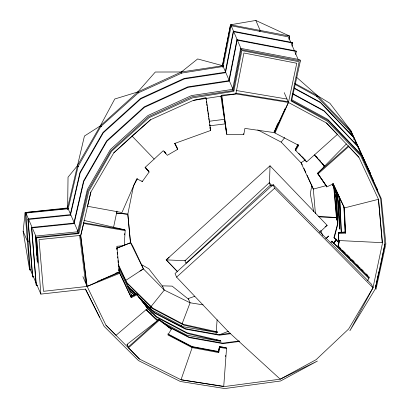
<?xml version="1.0" encoding="UTF-8"?>
<svg xmlns="http://www.w3.org/2000/svg" width="409" height="409" viewBox="0 0 409 409"><rect width="100%" height="100%" fill="white"/><g stroke="black" fill="none" stroke-linecap="round" stroke-linejoin="round"><path stroke-width="0.61" d="M30.961 269.853L29.622 269.797L23.144 231.351L25.118 212.542L67.347 207.951L67.613 209.48L68.037 177.189L77.163 166.023L100.261 125.926L114.765 98.998L137.823 91.933L181.371 71.979L197.649 58.947L223.743 65.992M269.49 183.421L270.022 165.793L327.159 225.333L319.414 232.547M124.535 234.863L124.617 233.605M125.174 230.579L124.224 245.661L116.856 246.295L119.316 271.852L87.132 286.433L43.482 291.31L39.013 239.582L80.762 235.395L83.656 223.457L83.339 222.716L124.852 229.832L125.174 230.579L83.656 223.457M216.07 334.455L217.107 319.777M225.553 356.607L225.645 355.334M139.515 359.076L128.508 347.819L127.035 344.393L158.978 319.465L170.936 328.417L171.315 329.301L167.889 334.925L192.169 347.609L218.764 352.609L218.263 351.449L219.505 346.699L226.208 347.706L226.53 348.453L223.718 386.597L181.018 379.762L139.515 359.076L105.946 325.165L87.132 286.433L82.904 276.617M370.38 174.904L370.554 173.774L350.804 130.66L329.894 103.272L317.542 95.747L294.848 83.395M220.84 96.059L226.831 134.454L243.825 134.397L244.894 128.395L273.79 132.552L288.452 102.454L296.76 63.247L243.892 52.986L235.87 93.901L193.38 100.369L150.573 119.725L132.015 136.039L113.784 152.848L90.89 192.025L87.536 206.264L121.948 212.542L136.749 178.713L142.276 181.581L149.127 172.015L145.307 167.204M311.811 185.553L310.298 193.805L313.693 211.673M229.137 80.338L223.171 66.483L231.172 25.752L288.447 36.922L290.687 42.122M225.262 72.229L184.147 78.431L140.604 98.385L103.037 132.383L79.944 172.48L70.241 214.669L27.899 218.994L28.114 219.49L70.455 215.165L80.159 172.976L103.252 132.879L140.819 98.881L184.362 78.927L225.477 72.725L225.262 72.229L233.299 31.222L292.476 42.541L292.691 43.037L292.006 46.14M225.477 72.725L233.513 31.718L233.299 31.222M228.897 80.67L187.782 86.872L144.239 106.826L106.672 140.824L83.579 180.921L73.876 223.109L31.534 227.435L31.749 227.931L74.09 223.605L83.794 181.417L106.887 141.32L144.454 107.322L187.997 87.368L229.112 81.166L228.897 80.67L236.934 39.663L296.111 50.982L296.326 51.478L295.641 54.581M229.112 81.166L237.148 40.159L236.934 39.663M232.639 89.356L191.524 95.563L147.981 115.517L110.415 149.51L87.322 189.607L77.618 231.796L35.276 236.126L35.813 237.363L78.15 233.038L87.853 190.85L110.951 150.752L148.513 116.754L192.061 96.8L233.176 90.599L232.639 89.356L240.676 48.349L299.853 59.673L300.385 60.91L291.632 100.65L328.233 120.573L361.495 155.486M233.176 90.599L241.208 49.591L240.676 48.349M377.901 275.64L375.457 288.089L376.27 284.362M378.146 274.398L378.637 271.908M35.813 237.363L37.858 263.166L36.616 237.895L78.86 233.559L88.763 191.294L111.565 151.269L149.086 117.644L192.516 97.869L233.861 91.309L241.862 50.578L299.137 61.749L291.019 100.972L327.578 121.268L360.764 155.987L380.656 198.738L384.915 243.897L375.994 289.332L385.866 243.974L381.249 198.595L360.958 154.244L327.701 119.331L291.653 99.709M203.115 304.858L190.093 302.783L164.285 290.073L143.375 268.861L130.445 242.603L127.823 214.198L133.569 185.645L137.521 178.682M226.208 347.706L219.51 346.709L218.442 351.868L191.847 346.863L168.135 334.475M218.764 352.609L219.827 347.456L219.51 346.709M259.853 31.631L260.114 30.378L255.835 20.45L230.518 24.765L222.419 65.629L223.227 66.815M113.477 227.711L116.994 211.07M384.915 243.897L375.263 288.989L349.864 330.779L373.003 287.783L382.323 243.882L378.478 199.316L358.892 157.245L348.79 146.529L348.468 145.783L317.594 173.288L326.817 186.903L333.212 183.851M292.2 43.783L292.476 42.541M226.785 132.48L226.509 133.712L221.55 95.737M68.477 208.973L67.459 208.212L84.433 136.044L100.261 125.926L137.823 91.933L155.318 72.025L181.371 71.979L222.486 65.772L230.518 24.765L289.695 36.089L289.01 39.192L289.695 36.089L255.85 20.481M90.89 192.025L80.762 235.395L87.132 286.433L119.73 273.289L119.213 272.082L115.609 273.243M74.136 222.593L68.17 208.738L78.073 166.473L100.87 126.442L138.395 92.817L181.826 73.042L223.171 66.483M369.685 277.66L338.223 246.351L338.013 245.855L339.312 240.293M338.223 246.351L339.669 240.17M338.734 242.517L333.974 237.568L337.558 223.815L336.086 192.271M334.189 238.064L337.773 224.311L336.27 192.133M181.018 326.648L181.489 325.411M182.148 323.672L190.093 302.783L188.283 298.575L194.648 296.336M277.67 123.513L274.49 131.867L274.986 133.022L298.723 145.379L295.651 150.471L306.627 161.913L337.41 134.397L326.428 122.956L288.452 102.454L235.87 93.901L221.709 95.215L226.831 134.454M334.429 242.235L334.92 241.065M334.496 242.384L335.953 238.866M274.664 132.276L285.083 108.63M274.986 133.022L288.452 102.454L284.224 92.638M295.651 150.471L295.232 149.505L297.844 144.551M359.306 268.539L359.905 267.425M133.569 185.645L133.789 185.262M367.64 280.548L368.938 278.35L368.724 277.854L331.827 241.152L330.901 242.031M36.636 284.286L40.859 294.102L85.578 289.117L104.172 326.428L138.477 360.585L180.338 381.485L224.74 388.55L280.6 380.989L317.425 361.06L280.231 379.179L228.687 332.057L176.591 277.128L175.042 273.529L273.094 184.607L371.449 284.183L373.003 287.783L348.626 329L316.147 359.649L280.231 379.179L224.878 386.5L181.018 379.762L192.169 347.609L191.622 346.331L167.884 333.892M295.329 149.725L298.401 144.633M257.752 129.909L281.162 142.097L284.71 137.572M316.76 96.744L317.542 95.747L296.837 77.5M149.351 308.677L164.285 290.073L162.46 285.845L172.158 286.126L188.575 299.26M316.694 96.688L317.542 95.747L350.804 130.66L370.554 173.774L370.682 175.032M326.494 186.156L317.594 173.288L346.403 143.942M325.927 238.672L328.662 235.998L325.876 238.626M333.78 242.941L336.97 239.832L333.228 243.314M331.116 242.527L332.042 241.653L331.827 241.152M174.74 143.242L177.726 149.29L167.347 155.302L163.268 150.676L145.037 167.48L149.127 172.015M269.24 182.762L184.904 260.789L185.972 263.268L270.308 185.241L269.24 182.762L272.414 185.896M169.178 257.297L166.197 259.868L177.649 271.796L166.197 259.868L270.022 165.793M176.591 277.128L274.649 188.206L273.094 184.607M113.784 152.848L150.573 119.725M128.191 347.072L158.978 319.465L170.998 328.56M128.508 347.819L159.3 320.211L158.978 319.465M317.916 174.035L348.79 146.529M119.213 272.082L130.681 296.254L136.55 293.943L147.695 308.345L116.018 335.319L105.946 325.165M325.109 226.842L327.159 225.333M125.527 280.543L143.375 268.861L141.54 264.603L148.83 268.805L162.808 286.653M139.939 271.111L143.375 268.861M305.262 159.991L300.978 162.751L281.162 142.097M349.731 131.35L350.804 130.66M130.941 296.847L136.626 294.117L147.373 307.599M100.445 280.191L119.408 272.542L131.258 297.594L136.949 294.863L147.695 308.345M97.48 281.387L99.259 280.671M116.928 248.197L130.517 242.767L127.823 214.198L116.504 213.058M116.488 248.35L130.517 242.767M219.526 334.705L228.457 331.259M193.38 100.369L206.075 97.628L210.681 130.466L174.745 143.441L177.726 149.29M326.275 185.625L313.335 189.086L300.963 162.736M230.548 333.197L219.147 334.71L185.379 328.672L154.474 312.66L139.883 298.493M230.763 333.693L219.362 335.206L185.594 329.168L154.689 313.156L141.468 300.318M239.25 340.963L222.782 343.151L189.014 337.113L166.54 325.467M239.464 341.459L222.997 343.647L189.229 337.609L168.436 326.837M209.474 121.228L224.607 119.31M209.715 125.783L225.006 123.917M28.676 241.111L27.413 241.264L23.134 231.336M345.641 233.12L345.114 231.908L338.376 232.67L338.422 239.771L338.749 240.533L382.461 242.675L378.478 199.316L344.383 207.941L345.641 233.12L338.693 233.416L338.376 232.67L345.319 232.378L344.061 207.199M27.899 218.994L32.485 276.443L32.7 276.939L33.957 276.801M31.534 227.435L36.12 284.884L36.335 285.38L37.592 285.242M67.459 208.212L68.732 208.339L25.118 212.542L29.704 269.986M32.408 274.47L30.169 269.275L25.92 213.074L68.17 208.738M337.768 217.491L318.197 216.698L337.824 217.547M166.197 259.868L185.635 260.748M116.386 213.063L127.823 214.198M219.827 347.456L226.53 348.453M235.548 93.155L288.13 101.708M236.151 90.496L286.985 99.05M213.733 331.285L217.511 331.929L183.534 324.378L152.659 308.089L126.948 282.752M216.371 339.915L220.727 340.712L187.169 332.819L156.294 316.53L145.921 306.305M191.688 346.489L218.263 351.449M233.513 31.718L292.691 43.037M237.148 40.159L296.326 51.478M241.208 49.591L300.385 60.91M339.608 232.931L338.376 232.67L338.427 239.786M84.019 220.41L124.852 229.832M78.38 166.376L77.163 166.023L78.364 166.443M350.186 260.098L353.207 260.978M158.477 320.083L155.696 318.606L146.136 309.276M161.811 321.863L186.821 335.196L221.049 341.454L187.491 333.565L156.616 317.272L147.593 308.386M294.26 88.012L320.324 102.199L353.586 137.117L373.55 180.722L373.744 182.613M294.47 88.508L320.538 102.7L353.795 137.613M292.9 93.738L323.959 110.64L357.221 145.558L377.185 189.162L377.379 191.054M292.563 93.932L324.173 111.136L357.43 146.054M295.283 84.448L316.888 96.442L350.073 131.166L352.492 136.366M101.299 126.667L100.261 125.926L101.274 126.703M159.3 320.211L171.315 329.301M128.032 286.985L135.783 294.511M129.157 288.371L135.537 294.567M146.253 309.593L157.654 320.656M146.013 309.644L157.409 320.712M146.724 309.419L147.634 310.308M149.454 312.082L151.734 314.306M131.105 294.608L132.47 295.942M333.974 237.568L338.974 242.465M130.583 291.193L134.643 295.196M134.06 295.053L130.9 291.939L118.492 265.906M270.308 185.241L271.218 186.141M132.051 289.899L136.079 293.892M140.103 297.885L142.342 300.104M143.687 301.433L146.821 304.541M149.055 306.755L151.294 308.974M127.894 286.213L135.952 294.194M138.191 296.413L152.061 310.165L183.186 326.755L217.833 332.675L183.856 325.124L152.981 308.831L127.265 283.498L118.375 264.572M338.013 245.855L340.707 248.539M342.507 250.328L345.201 253.013M347.001 254.797L349.695 257.481M351.944 259.72L354.189 261.954M356.883 264.638L358.683 266.428M361.377 269.112L363.177 270.901M366.321 274.03L367.671 275.375M332.042 241.653L368.938 278.35M127.035 344.393L127.905 345.273M274.649 188.206L373.003 287.783M132.015 136.039L154.157 159.035M298.841 153.385L301.039 155.676M302.353 157.046L305.431 160.251M295.232 149.505L296.085 150.4M301.622 156.233L306.627 161.913M326.428 122.956L358.892 157.245M316.428 156.627L317.282 157.562M319.403 159.904L320.252 160.839M145.123 167.189L148.804 171.274M314.613 154.98L324.715 166.289M314.403 155.006L324.511 166.315M164.173 151.32L165.803 153.171M164.306 151.32L165.86 153.171M137.823 91.933L138.533 92.986M317.594 173.288L326.101 185.553M130.2 241.627L133.083 246.724L141.933 265.513M174.97 143.758L177.404 148.549M85.317 289.04L99.602 317.236M301.28 162.843L302.348 164.97M118.866 268.641L131.877 295.922M353.57 138.671L354.107 139.827M354.91 141.56L355.988 143.871M333.182 183.692L344.383 207.941L333.156 183.682M323.412 164.392L324.209 166.115M332.967 185.057L334.025 187.353L336.955 220.62L335.738 190.942M323.013 164.05L324.076 166.345M332.297 184.142L337.343 195.052L339.562 228.636L339.45 224.163M323.069 164.219L324.127 166.514M332.353 184.316L337.66 195.793L339.879 229.377L339.066 196.806M332.655 183.631L339.843 199.311L341.408 232.752M303.938 168.293L305.779 172.322M307.098 175.2L313.335 189.086L315.411 213.534M291.182 43.277L294.414 50.782M294.915 51.933L298.146 59.438M326.459 186.064L326.817 186.903M231.172 25.752L233.662 31.529M234.158 32.679L237.138 39.612M237.885 41.34L240.87 48.267M229.633 81.493L232.869 88.998M243.508 133.651L243.825 134.397M210.364 129.719L210.681 130.466M141.954 180.839L142.276 181.581M136.55 293.943L136.949 294.863M130.681 296.254L131.258 297.594M118.753 270.533L118.999 271.106L118.814 269.234M74.632 223.749L77.863 231.254M70.241 214.669L70.455 215.165M73.876 223.109L74.09 223.605M77.618 231.796L78.15 233.038M25.92 213.074L28.41 218.846M28.906 220.001L32.137 227.506M32.633 228.657L35.869 236.162M32.904 275.625L36.135 283.13M320.763 230.293L322.762 235.65M181.371 71.979L181.688 73.211M210.042 127.797L210.246 129.055M205.931 98.145L206.11 99.407M206.376 101.304L206.55 102.567M206.729 103.83L206.995 105.727M207.174 106.989L207.792 111.406M207.971 112.669L208.237 114.566M208.411 115.829L208.59 117.092M208.769 118.354L209.035 120.251M209.209 121.514L209.388 122.777M209.653 124.668L209.832 125.931M210.006 127.194L210.272 129.091M79.637 235.466L85.614 282.91M80.522 235.282L86.815 285.686L86.744 284.419M376.97 188.667L377.098 189.929M373.335 180.226L373.463 181.489M116.775 248.043L116.954 249.914M117.194 252.409L117.378 254.28M117.613 256.77L117.736 258.018M117.976 260.513L118.216 263.002M118.395 264.874L118.574 266.745M333.708 186.611L336.633 219.873L336.321 212.297M35.276 236.126L37.326 261.929L37.137 258.135M31.749 227.931L36.335 285.38M28.114 219.49L32.7 276.939M36.616 237.895L40.859 294.102M36.856 252.45L37.014 255.61M343.913 206.852L345.114 231.908M339.628 198.815L341.193 232.256M335.595 194.618L335.702 197.143M335.983 204.091L336.142 207.879M338.856 200.533L338.969 205.001M339.271 217.138L339.383 221.606M338.693 233.416L338.749 240.533M222.552 67.035L222.486 65.772L222.552 67.035"/></g></svg>
